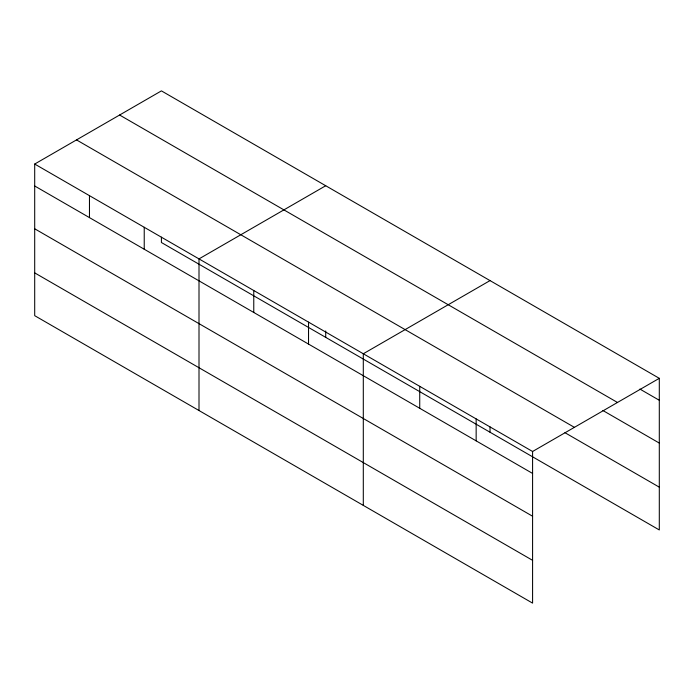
<?xml version="1.0" encoding="UTF-8"?>
<svg xmlns="http://www.w3.org/2000/svg" width="694" height="694" viewBox="0 0 694 694"><rect width="100%" height="100%" fill="white"/><g stroke="black" fill="none" stroke-linecap="round" stroke-linejoin="round"><path stroke-width="1.04" d="M161.416 237.157L161.416 242.51L659.3 529.956L659.3 378.325L161.416 90.879L34.7 164.044L34.7 315.675L532.584 603.121L532.584 451.49L34.7 164.044M325.72 185.74L199.005 258.897L199.005 410.527M490.025 280.593L363.3 353.758L363.3 505.388M532.584 451.49L659.3 378.325M639.877 389.065L659.3 400.282M119.602 115.022L617.486 402.468M602.878 410.492L659.3 443.076M76.514 139.902L574.398 427.348M564.951 432.692L659.3 487.162M34.7 185.992L532.584 473.438M34.7 228.786L532.584 516.232M34.7 272.881L532.584 560.327M490.025 426.879L490.025 432.223M476.153 418.916L476.153 440.863M419.731 386.332L419.731 408.28M325.72 330.951L325.72 337.371M308.535 322.137L308.535 344.085M253.77 290.517L253.77 312.465M144.231 227.276L144.231 249.233M89.465 195.665L89.465 217.612"/></g></svg>
